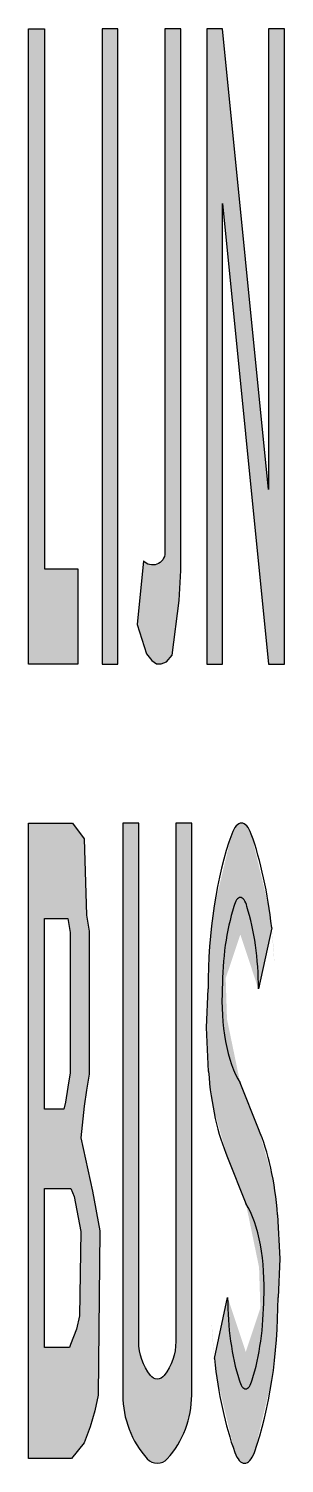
# Model space of a CAD drawing. Header units: metres. Extents: x -0.81 to 0.81, y -4.53 to 4.5.
import ezdxf

# ---------------------------------------------------------------- set-up
doc = ezdxf.new("R2010")
doc.units = ezdxf.units.M
doc.header["$LTSCALE"] = 0.2

msp = doc.modelspace()

# ---------------------------------------------------------------- hatches: boundary and pattern name
at = {"true_color": 0xfaf528}
h = msp.add_hatch(color=2, dxfattribs=at)
h.dxf.hatch_style = 1
h.paths.add_polyline_path([(-0.4969, 1.1), (-0.7065, 1.1), (-0.7065, 4.5), (-0.8065, 4.5), (-0.8065, 0.5), (-0.4969, 0.5)])
h = msp.add_hatch(color=2, dxfattribs=at)
h.dxf.hatch_style = 1
h.paths.add_polyline_path([(-0.3431, 0.5), (-0.2431, 0.5), (-0.2431, 4.5), (-0.3431, 4.5)])
h = msp.add_hatch(color=2, dxfattribs=at)
h.dxf.hatch_style = 1
h.paths.add_polyline_path([(0.1435, 0.9), (0.1531, 1.0904), (0.1533, 1.2015), (0.1533, 4.5), (0.0533, 4.5), (0.0533, 1.2032, -0.693994), (-0.0828, 1.1506), (-0.1229, 0.749), (-0.0641, 0.5657), (-0.03, 0.5236), (-0.0005, 0.5027), (0.0304, 0.5015), (0.0639, 0.5154), (0.0978, 0.558)])
h = msp.add_hatch(color=2, dxfattribs=at)
h.dxf.hatch_style = 1
h.paths.add_polyline_path([(0.3173, 0.5), (0.4173, 0.5), (0.4173, 3.4), (0.7065, 0.5), (0.8065, 0.5), (0.8065, 4.5), (0.7065, 4.5), (0.7065, 1.6), (0.4173, 4.5), (0.3173, 4.5)])
h = msp.add_hatch(color=2, dxfattribs=at)
h.dxf.hatch_style = 1
h.paths.add_polyline_path([(-0.4565, -0.6), (-0.5302, -0.5), (-0.8065, -0.5), (-0.8065, -4.5), (-0.5353, -4.5), (-0.4565, -4.4), (-0.4187, -4.3), (-0.3892, -4.2), (-0.3671, -4.1), (-0.3565, -3.0656), (-0.4031, -2.8156), (-0.4766, -2.4812), (-0.4565, -2.2812), (-0.4409, -2.1812), (-0.4248, -2.0812), (-0.4248, -1.18), (-0.4409, -1.08)])
h.paths.add_polyline_path([(-0.5592, -1.1), (-0.5448, -1.1896), (-0.5448, -2.0717), (-0.5594, -2.1625), (-0.5742, -2.2575), (-0.5847, -2.3), (-0.7065, -2.3), (-0.7065, -1.1)], flags=16)
h.paths.add_polyline_path([(-0.5407, -2.8), (-0.5185, -2.851), (-0.4777, -3.0703), (-0.4857, -3.6006), (-0.5043, -3.6845), (-0.5432, -3.7818), (-0.5482, -3.8), (-0.7065, -3.8), (-0.7065, -2.8)], flags=16)
h = msp.add_hatch(color=2, dxfattribs=at)
h.dxf.hatch_style = 1
h.paths.add_polyline_path([(-0.1124, -0.5), (-0.2124, -0.5), (-0.2124, -4.1, 0.185168), (-0.0585, -4.5012, 0.445624), (0.0683, -4.5012, 0.185168), (0.2221, -4.1), (0.2221, -0.5), (0.1221, -0.5), (0.1221, -3.7612, -0.170376), (0.0474, -3.9763, -0.557375), (-0.0377, -3.9763, -0.168784), (-0.1124, -3.7633)])
h = msp.add_hatch(color=2, dxfattribs=at)
h.dxf.hatch_style = 1
edge = h.paths.add_edge_path()
edge.add_ellipse((0.1641, -1.5432), major_axis=(0, 1.4574), ratio=0.4, start_angle=-74.7198, end_angle=-48.03781)
edge.add_ellipse((0.536, -0.7072), major_axis=(0, 0.2072), ratio=0.4, start_angle=-48.03781, end_angle=48.03781)
edge.add_ellipse((0.9078, -1.5432), major_axis=(0, 1.4574), ratio=0.4, start_angle=48.03781, end_angle=90)
edge.add_line((0.3249, -1.5432), (0.3145, -1.7861))
edge.add_line((0.3145, -1.7861), (0.328, -2.0633))
edge.add_ellipse((0.71, -1.8853), major_axis=(0, 0.9716), ratio=0.4, start_angle=100.55756, end_angle=137.73195)
edge.add_line((0.4486, -2.6043), (0.5638, -2.8944))
edge.add_ellipse((0.4331, -3.4144), major_axis=(0, 0.6141), ratio=0.4, start_angle=262.1559, end_angle=327.86319, ccw=False)
edge.add_ellipse((0.3424, -3.4838), major_axis=(0, 0.8352), ratio=0.4, start_angle=231.5014, end_angle=269.0056, ccw=False)
edge.add_ellipse((0.5625, -3.9398), major_axis=(0, 0.1214), ratio=0.4, start_angle=121.73161, end_angle=238.26839, ccw=False)
edge.add_ellipse((0.7827, -3.4838), major_axis=(0, 0.8352), ratio=0.4, start_angle=90.17724, end_angle=128.4986, ccw=False)
edge.add_line((0.4486, -3.4863), (0.3651, -3.8704))
edge.add_ellipse((0.9274, -3.4863), major_axis=(0, 1.4574), ratio=0.4, start_angle=105.2802, end_angle=131.96219)
edge.add_ellipse((0.5556, -4.3223), major_axis=(0, 0.2072), ratio=0.4, start_angle=131.96219, end_angle=228.03781)
edge.add_ellipse((0.1837, -3.4863), major_axis=(0, 1.4574), ratio=0.4, start_angle=228.03781, end_angle=270)
edge.add_line((0.7667, -3.4863), (0.777, -3.2434))
edge.add_line((0.777, -3.2434), (0.7636, -2.9662))
edge.add_ellipse((0.3815, -3.1442), major_axis=(0, 0.9716), ratio=0.4, start_angle=-79.44244, end_angle=-42.26805)
edge.add_line((0.6429, -2.4252), (0.5278, -2.1351))
edge.add_ellipse((0.6584, -1.6151), major_axis=(0, 0.6141), ratio=0.4, start_angle=82.1559, end_angle=147.86319, ccw=False)
edge.add_ellipse((0.7491, -1.5457), major_axis=(0, 0.8352), ratio=0.4, start_angle=51.5014, end_angle=89.0056, ccw=False)
edge.add_ellipse((0.529, -1.0897), major_axis=(0, 0.1214), ratio=0.4, start_angle=-58.26839, end_angle=58.26839, ccw=False)
edge.add_ellipse((0.3089, -1.5457), major_axis=(0, 0.8352), ratio=0.4, start_angle=-89.82276, end_angle=-51.5014, ccw=False)
edge.add_line((0.6429, -1.5432), (0.7265, -1.1591))

# ---------------------------------------------------------------- linework, layer by layer
at = {"color": 2, "true_color": 0xfaf528}
for p, q in [((0.7265, -1.1591), (0.6429, -1.5432)), ((0.3145, -1.7861), (0.3249, -1.5432)), ((0.328, -2.0633), (0.3145, -1.7861)), ((0.6429, -2.4252), (0.5278, -2.1351)), ((0.7636, -2.9662), (0.777, -3.2434)), ((0.777, -3.2434), (0.7667, -3.4863)), ((0.3651, -3.8704), (0.4486, -3.4863))]:
    msp.add_line(p, q, dxfattribs=at)
at = {"color": 2, "true_color": 0xfaf528, "flags": 128}
for points in [[(-0.8065, 0.5), (-0.8065, 4.5), (-0.7065, 4.5), (-0.7065, 1.1), (-0.4969, 1.1), (-0.4969, 0.5)], [(-0.3431, 0.5), (-0.2431, 0.5), (-0.2431, 4.5), (-0.3431, 4.5)], [(0.7065, 1.6), (0.4173, 4.5), (0.3173, 4.5), (0.3173, 0.5), (0.4173, 0.5), (0.4173, 3.4), (0.7065, 0.5), (0.8065, 0.5), (0.8065, 4.5), (0.7065, 4.5)], [(-0.8065, -4.5), (-0.8065, -0.5), (-0.5302, -0.5), (-0.4565, -0.6), (-0.4409, -1.08), (-0.4248, -1.18), (-0.4248, -2.0812), (-0.4409, -2.1812), (-0.4565, -2.2812), (-0.4766, -2.4812), (-0.4031, -2.8156), (-0.3565, -3.0656), (-0.3671, -4.1), (-0.3892, -4.2), (-0.4187, -4.3), (-0.4565, -4.4), (-0.5353, -4.5), (-0.5353, -4.5), (-0.8065, -4.5)], [(-0.5592, -1.1), (-0.5448, -1.1896), (-0.5448, -2.0717), (-0.5594, -2.1625), (-0.5742, -2.2575), (-0.5847, -2.3), (-0.7065, -2.3), (-0.7065, -1.1)], [(-0.5407, -2.8), (-0.5185, -2.851), (-0.4777, -3.0703), (-0.4857, -3.6006), (-0.5043, -3.6845), (-0.5432, -3.7818), (-0.5482, -3.8), (-0.7065, -3.8), (-0.7065, -2.8)]]:
    msp.add_lwpolyline(points, close=True, dxfattribs=at)
for points in [[(-0.0828, 1.1506), (-0.1229, 0.749), (-0.0641, 0.5657), (-0.03, 0.5236), (-0.0005, 0.5027), (0.0304, 0.5015), (0.0639, 0.5154), (0.0978, 0.558), (0.1435, 0.9), (0.1531, 1.0904), (0.1533, 1.2015), (0.1533, 4.5), (0.0533, 4.5), (0.0533, 1.2015, -0.685922)], [(0.0683, -4.5012, 0.185168), (0.2221, -4.1), (0.2221, -0.5), (0.1221, -0.5), (0.1221, -3.7633, -0.168784), (0.0474, -3.9763, -0.557375), (-0.0377, -3.9763, -0.168784), (-0.1124, -3.7633), (-0.1124, -0.5), (-0.2124, -0.5), (-0.2124, -4.1, 0.185168), (-0.0585, -4.5012, 0.445624)]]:
    msp.add_lwpolyline(points, format="xyb", close=True, dxfattribs=at)
msp.add_lwpolyline([(0.4486, -2.6043), (0.5638, -2.8944)], dxfattribs=at)
at = {"color": 2, "true_color": 0xfaf528}
for centre, major_axis, start_param, end_param in [((0.536, -0.7072), (0, 0.2072), -0.838418, 0.838418), ((0.9078, -1.5432), (0, 1.4574), 0.838418, 1.570796), ((0.1641, -1.5432), (0, 1.4574), -1.304106, -0.838418), ((0.529, -1.0897), (0, 0.1214), -1.016975, 1.016975), ((0.7491, -1.5457), (0, 0.8352), 0.898869, 1.567703), ((0.3089, -1.5457), (0, 0.8352), -1.567703, -0.898869), ((0.6584, -1.6151), (0, 0.6141), 1.433891, 2.580699), ((0.71, -1.8853), (0, 0.9716), 1.755061, 2.403876), ((0.3815, -3.1442), (0, 0.9716), -1.386532, -0.737717), ((0.4331, -3.4144), (0, 0.6141), 4.575484, 5.722292), ((0.7827, -3.4838), (0, 0.8352), 1.57389, 2.242724), ((0.3424, -3.4838), (0, 0.8352), 4.040462, 4.709296), ((0.1837, -3.4863), (0, 1.4574), 3.980011, 4.712389), ((0.9274, -3.4863), (0, 1.4574), 1.837486, 2.303175), ((0.5625, -3.9398), (0, 0.1214), 2.124617, 4.158568), ((0.5556, -4.3223), (0, 0.2072), 2.303175, 3.980011)]:
    msp.add_ellipse(centre, major_axis=major_axis, ratio=0.4, start_param=start_param, end_param=end_param, dxfattribs=at)

doc.saveas('drawing.dxf')
